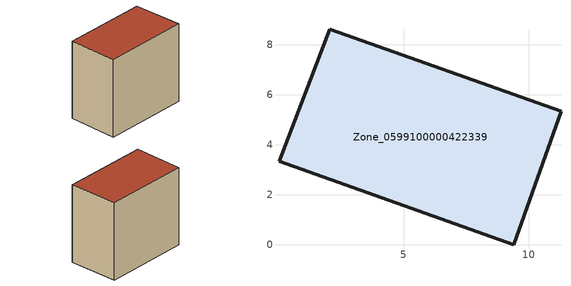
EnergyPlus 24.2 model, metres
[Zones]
Zone_0599100000422339
 floor ground (C_G): 9.41,0 0.01,3.33 2.05,8.62 11.3,5.35 z0.5
 wall outside (C_F): 2.05,8.62 0.01,3.33 9.41,0 11.3,5.35 2.05,8.62 z0.5:9.4
 roof outside (C_R): 0.01,3.33 9.41,0 11.3,5.35 2.05,8.62 z9.4
[BUILDING]
Pand.0599100000422339: North Axis=0; Terrain=City; Loads Convergence Tolerance Value=0.04; Temperature Convergence Tolerance Value=0.4; Solar Distribution=FullExterior; Maximum Number of Warmup Days=25; Minimum Number of Warmup Days=1
[Site:Location]
Rotterdam.The.Hague.AP_ZH_NLD Design_Conditions: Latitude=51.96; Longitude=4.45; Time Zone=1; Elevation=-4.5
[SITE:GROUNDTEMPERATURE:BUILDINGSURFACE]
18, 18, 18, 18, 18, 18, 18, 18, 18, 18, 18, 18
[MATERIAL] Thermal Absorptance=0.9; Solar Absorptance=0.7; Visible Absorptance=0.7
Name | Roughness | Thickness | Conductivity | Density | Specific Heat
G.TC.1992-2005 | MediumSmooth | 0.15 | 0.06 | 540 | 1210
F.TC.1992-2005 | Rough | 0.3 | 0.12 | 1920 | 840
R.TC.1992-2005 | MediumRough | 0.2 | 0.08 | 1500 | 1000
[CONSTRUCTION]
C_G: G.TC.1992-2005
C_F: F.TC.1992-2005
C_R: R.TC.1992-2005
[ZONE]
Zone_0599100000422339: Type=1; Multiplier=1; Ceiling Height=Autocalculate; Volume=Autocalculate; Floor Area=autocalculate; Part of Total Floor Area=Yes
[ZONEINFILTRATION:DESIGNFLOWRATE]
Infil_Zone_0599100000422339: Zone or ZoneList or Space or SpaceList=Zone_0599100000422339; Schedule=AlwaysOn; Design Flow Rate Calculation Method=Flow/Area; Flow Rate per Floor Area=0.0015; Constant Term Coefficient=1; Temperature Term Coefficient=0; Velocity Term Coefficient=0; Velocity Squared Term Coefficient=0
[HVACTEMPLATE:ZONE:IDEALLOADSAIRSYSTEM]
Zone_0599100000422339: Maximum Heating Supply Air Temperature=50; Minimum Cooling Supply Air Temperature=13; Maximum Heating Supply Air Humidity Ratio=0.0156; Minimum Cooling Supply Air Humidity Ratio=0.0077; Heating Limit=NoLimit; Cooling Limit=NoLimit; Dehumidification Control Type=ConstantSensibleHeatRatio; Cooling Sensible Heat Ratio=0.7; Dehumidification Setpoint=60; Humidification Control Type=None; Humidification Setpoint=30; Outdoor Air Method=None; Outdoor Air Flow Rate per Person=0.00944; Outdoor Air Flow Rate per Zone Floor Area=0; Outdoor Air Flow Rate per Zone=0; Demand Controlled Ventilation Type=None; Outdoor Air Economizer Type=NoEconomizer; Heat Recovery Type=None; Sensible Heat Recovery Effectiveness=0.7; Latent Heat Recovery Effectiveness=0.65
[ZONECONTROL:THERMOSTAT]
ThermostatControl_Zone_0599100000422339: Zone or ZoneList=Zone_0599100000422339; Control Type Schedule=DualSetpointControlType; Control 1=Thermostat_Zone_0599100000422339; Temperature Difference Between Cutout And Setpoint=0
[THERMOSTATSETPOINT:DUALSETPOINT]
Thermostat_Zone_0599100000422339: Heating Setpoint Temperature Schedule=HeatingSetpoint_Zone_0599100000422339; Cooling Setpoint Temperature Schedule=CoolingSetpoint_Zone_0599100000422339
[SCHEDULE:COMPACT]
HeatingSetpoint_Zone_0599100000422339: Through: 12/31, For: AllDays, Until: 24:00, 21
CoolingSetpoint_Zone_0599100000422339: Through: 12/31, For: AllDays, Until: 24:00, 24
DualSetpointControlType: Through: 12/31, For: AllDays, Until: 24:00, 4
AlwaysOn: Through: 12/31, For: AllDays, Until: 24:00, 1
